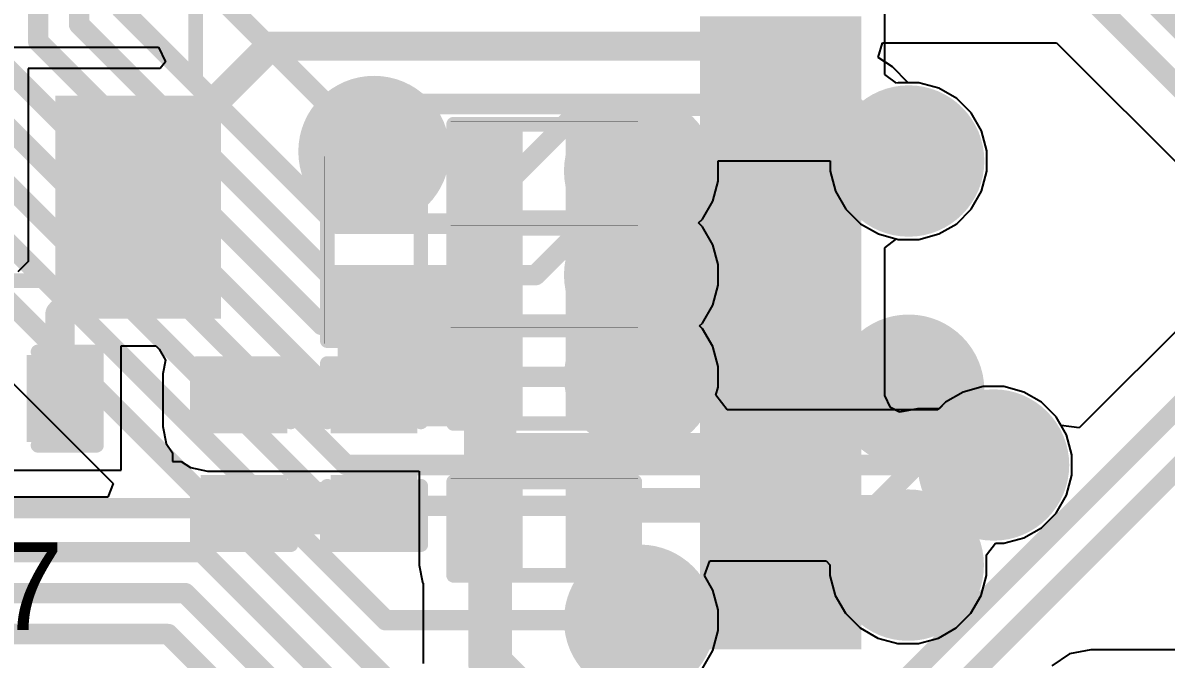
# Model space of a CAD drawing. Header units: inches. Extents: x -0.14 to 3.84, y -0.14 to 3.05.
# Drawn here: x 1.7688 to 2.16, y 1.4635 to 1.6813 of the extents above; entities that cross this region are included whole.
import ezdxf

# ---------------------------------------------------------------- set-up
doc = ezdxf.new("R2010")
doc.units = ezdxf.units.IN
doc.header["$MEASUREMENT"] = 0
for name, color, linetype in [('Bottom Layer', 5, 'Continuous'), ('Bottom Solder', 6, 'Continuous'), ('Ground Layer', 76, 'Continuous'), ('Power Layer', 16, 'Continuous'), ('Top Layer', 1, 'Continuous'), ('Top Overlay', 2, 'Continuous'), ('Top Paste', 8, 'Continuous'), ('Top Solder', 216, 'Continuous'), ('Via Holes', 16, 'Continuous')]:
    doc.layers.add(name, color=color, linetype=linetype)
doc.styles.add('Arial', font='', dxfattribs={"height": 0.2})
doc.styles.get('Arial').set_extended_font_data('Arial')

# ---------------------------------------------------------------- blocks, each defined once
blk = doc.blocks.new('64_LQFP__10_10__5')
at = {"layer": 'Top Layer'}
for points in [[(-0.25, 0.05512), (-0.20276, 0.05512), (-0.20276, 0.04331), (-0.25, 0.04331)], [(-0.25, 0.03543), (-0.20276, 0.03543), (-0.20276, 0.02362), (-0.25, 0.02362)], [(-0.25, 0.01575), (-0.20276, 0.01575), (-0.20276, 0.00394), (-0.25, 0.00394)], [(-0.25, -0.00394), (-0.20276, -0.00394), (-0.20276, -0.01575), (-0.25, -0.01575)], [(-0.25, -0.02362), (-0.20276, -0.02362), (-0.20276, -0.03543), (-0.25, -0.03543)], [(-0.25, -0.04331), (-0.20276, -0.04331), (-0.20276, -0.05512), (-0.25, -0.05512)], [(-0.25, -0.06299), (-0.20276, -0.06299), (-0.20276, -0.0748), (-0.25, -0.0748)], [(-0.25, -0.08268), (-0.20276, -0.08268), (-0.20276, -0.09449), (-0.25, -0.09449)], [(-0.25, -0.10236), (-0.20276, -0.10236), (-0.20276, -0.11417), (-0.25, -0.11417)], [(-0.25, -0.12205), (-0.20276, -0.12205), (-0.20276, -0.13386), (-0.25, -0.13386)], [(-0.25, -0.14173), (-0.20276, -0.14173), (-0.20276, -0.15354), (-0.25, -0.15354)]]:
    blk.add_hatch(color=1, dxfattribs=at).paths.add_polyline_path(points)
at = {"layer": 'Top Paste'}
for points in [[(-0.25, 0.05512), (-0.20276, 0.05512), (-0.20276, 0.04331), (-0.25, 0.04331)], [(-0.25, 0.03543), (-0.20276, 0.03543), (-0.20276, 0.02362), (-0.25, 0.02362)], [(-0.25, 0.01575), (-0.20276, 0.01575), (-0.20276, 0.00394), (-0.25, 0.00394)], [(-0.25, -0.00394), (-0.20276, -0.00394), (-0.20276, -0.01575), (-0.25, -0.01575)], [(-0.25, -0.02362), (-0.20276, -0.02362), (-0.20276, -0.03543), (-0.25, -0.03543)], [(-0.25, -0.04331), (-0.20276, -0.04331), (-0.20276, -0.05512), (-0.25, -0.05512)], [(-0.25, -0.06299), (-0.20276, -0.06299), (-0.20276, -0.0748), (-0.25, -0.0748)], [(-0.25, -0.08268), (-0.20276, -0.08268), (-0.20276, -0.09449), (-0.25, -0.09449)], [(-0.25, -0.10236), (-0.20276, -0.10236), (-0.20276, -0.11417), (-0.25, -0.11417)], [(-0.25, -0.12205), (-0.20276, -0.12205), (-0.20276, -0.13386), (-0.25, -0.13386)], [(-0.25, -0.14173), (-0.20276, -0.14173), (-0.20276, -0.15354), (-0.25, -0.15354)]]:
    blk.add_hatch(color=8, dxfattribs=at).paths.add_polyline_path(points)
at = {"layer": 'Top Solder'}
for points in [[(-0.254, 0.05912), (-0.19876, 0.05912), (-0.19876, 0.03931), (-0.254, 0.03931)], [(-0.254, 0.03943), (-0.19876, 0.03943), (-0.19876, 0.01962), (-0.254, 0.01962)], [(-0.254, 0.01975), (-0.19876, 0.01975), (-0.19876, -0.00006), (-0.254, -0.00006)], [(-0.254, 0.00006), (-0.19876, 0.00006), (-0.19876, -0.01975), (-0.254, -0.01975)], [(-0.254, -0.01962), (-0.19876, -0.01962), (-0.19876, -0.03943), (-0.254, -0.03943)], [(-0.254, -0.03931), (-0.19876, -0.03931), (-0.19876, -0.05912), (-0.254, -0.05912)], [(-0.254, -0.05899), (-0.19876, -0.05899), (-0.19876, -0.0788), (-0.254, -0.0788)], [(-0.254, -0.07868), (-0.19876, -0.07868), (-0.19876, -0.09849), (-0.254, -0.09849)], [(-0.254, -0.09836), (-0.19876, -0.09836), (-0.19876, -0.11817), (-0.254, -0.11817)], [(-0.254, -0.11805), (-0.19876, -0.11805), (-0.19876, -0.13786), (-0.254, -0.13786)], [(-0.254, -0.13773), (-0.19876, -0.13773), (-0.19876, -0.15754), (-0.254, -0.15754)]]:
    blk.add_hatch(color=216, dxfattribs=at).paths.add_polyline_path(points)
blk = doc.blocks.new('5TJ480000XYLBC__21')
at = {"layer": 'Top Layer'}
blk.add_hatch(color=1, dxfattribs=at).paths.add_polyline_path([(0.03937, 0.07087), (0.11024, 0.07087), (0.11024, 0.01968), (0.03937, 0.01968)])
at = {"layer": 'Top Paste'}
blk.add_hatch(color=8, dxfattribs=at).paths.add_polyline_path([(0.03937, 0.07087), (0.11024, 0.07087), (0.11024, 0.01968), (0.03937, 0.01968)])
at = {"layer": 'Top Solder'}
blk.add_hatch(color=216, dxfattribs=at).paths.add_polyline_path([(0.03661, 0.07362), (0.11299, 0.07362), (0.11299, 0.01693), (0.03661, 0.01693)])
at = {"layer": 'Top Overlay', "const_width": 0.005}
for points in [[(0.03, 0.065), (-0.029, 0.065)], [(0.1, -0.011), (0.1, 0.011)]]:
    blk.add_lwpolyline(points, dxfattribs=at)
at = {"layer": 'Top Overlay', "const_width": 0.0025}
for points in [[(0.02875, 0.065, 1), (0.03125, 0.065, 1)], [(0.09875, 0.011, 1), (0.10125, 0.011, 1)]]:
    blk.add_lwpolyline(points, format="xyb", close=True, dxfattribs=at)
blk = doc.blocks.new('R___0402_49')
at = {"layer": 'Top Layer'}
for points in [[(-0.0275, -0.0125), (-0.0275, 0.0125), (-0.0095, 0.0125), (-0.0095, -0.0125)], [(0.0095, -0.0125), (0.0095, 0.0125), (0.0275, 0.0125), (0.0275, -0.0125)]]:
    blk.add_hatch(color=1, dxfattribs=at).paths.add_polyline_path(points)
at = {"layer": 'Top Paste'}
for points in [[(-0.0275, -0.0125), (-0.0275, 0.0125), (-0.0095, 0.0125), (-0.0095, -0.0125)], [(0.0095, -0.0125), (0.0095, 0.0125), (0.0275, 0.0125), (0.0275, -0.0125)]]:
    blk.add_hatch(color=8, dxfattribs=at).paths.add_polyline_path(points)
at = {"layer": 'Top Solder'}
for points in [[(-0.02967, -0.01466), (-0.02967, 0.01467), (-0.00734, 0.01467), (-0.00734, -0.01466)], [(0.00733, -0.01466), (0.00733, 0.01467), (0.02967, 0.01467), (0.02967, -0.01466)]]:
    blk.add_hatch(color=216, dxfattribs=at).paths.add_polyline_path(points)
at = {"layer": 'Top Overlay'}
for points, const_width in [([(-0.031, 0.016), (-0.031, -0.016)], 0.005), ([(0.031, 0.016), (-0.031, 0.016)], 0.005), ([(0.031, 0.016), (0.031, -0.016)], 0.005), ([(0.031, -0.016), (-0.031, -0.016)], 0.005), ([(0.032, -0.017), (-0.032, -0.017)], 0.000127)]:
    blk.add_lwpolyline(points, dxfattribs=dict(at, const_width=const_width))
for points, const_width in [([(-0.03225, 0.016, 1), (-0.02975, 0.016, 1)], 0.0025), ([(-0.03225, 0.016, 1), (-0.02975, 0.016, 1)], 0.0025), ([(0.02975, 0.016, 1), (0.03225, 0.016, 1)], 0.0025), ([(0.02975, 0.016, 1), (0.03225, 0.016, 1)], 0.0025), ([(-0.03225, -0.016, 1), (-0.02975, -0.016, 1)], 0.0025), ([(-0.03225, -0.016, 1), (-0.02975, -0.016, 1)], 0.0025), ([(0.02975, -0.016, 1), (0.03225, -0.016, 1)], 0.0025), ([(0.02975, -0.016, 1), (0.03225, -0.016, 1)], 0.0025), ([(-0.03203, -0.017, 1), (-0.03197, -0.017, 1)], 0.0000635), ([(0.03197, -0.017, 1), (0.03203, -0.017, 1)], 0.0000635)]:
    blk.add_lwpolyline(points, format="xyb", close=True, dxfattribs=dict(at, const_width=const_width))
blk = doc.blocks.new('R___0402_50')
at = {"layer": 'Top Layer'}
for points in [[(-0.0275, -0.0125), (-0.0275, 0.0125), (-0.0095, 0.0125), (-0.0095, -0.0125)], [(0.0095, -0.0125), (0.0095, 0.0125), (0.0275, 0.0125), (0.0275, -0.0125)]]:
    blk.add_hatch(color=1, dxfattribs=at).paths.add_polyline_path(points)
at = {"layer": 'Top Paste'}
for points in [[(-0.0275, -0.0125), (-0.0275, 0.0125), (-0.0095, 0.0125), (-0.0095, -0.0125)], [(0.0095, -0.0125), (0.0095, 0.0125), (0.0275, 0.0125), (0.0275, -0.0125)]]:
    blk.add_hatch(color=8, dxfattribs=at).paths.add_polyline_path(points)
at = {"layer": 'Top Solder'}
for points in [[(-0.02966, -0.01467), (-0.02966, 0.01466), (-0.00733, 0.01466), (-0.00733, -0.01467)], [(0.00734, -0.01467), (0.00734, 0.01466), (0.02967, 0.01466), (0.02967, -0.01467)]]:
    blk.add_hatch(color=216, dxfattribs=at).paths.add_polyline_path(points)
at = {"layer": 'Top Overlay'}
for points, const_width in [([(0.031, 0.016), (-0.031, 0.016)], 0.005), ([(-0.031, 0.016), (-0.031, -0.016)], 0.005), ([(0.031, 0.016), (0.031, -0.016)], 0.005), ([(0.031, -0.016), (-0.031, -0.016)], 0.005), ([(0.032, -0.017), (-0.032, -0.017)], 0.000127)]:
    blk.add_lwpolyline(points, dxfattribs=dict(at, const_width=const_width))
for points, const_width in [([(-0.03225, 0.016, 1), (-0.02975, 0.016, 1)], 0.0025), ([(-0.03225, 0.016, 1), (-0.02975, 0.016, 1)], 0.0025), ([(0.02975, 0.016, 1), (0.03225, 0.016, 1)], 0.0025), ([(0.02975, 0.016, 1), (0.03225, 0.016, 1)], 0.0025), ([(-0.03225, -0.016, 1), (-0.02975, -0.016, 1)], 0.0025), ([(-0.03225, -0.016, 1), (-0.02975, -0.016, 1)], 0.0025), ([(0.02975, -0.016, 1), (0.03225, -0.016, 1)], 0.0025), ([(0.02975, -0.016, 1), (0.03225, -0.016, 1)], 0.0025), ([(-0.03203, -0.017, 1), (-0.03197, -0.017, 1)], 0.0000635), ([(0.03197, -0.017, 1), (0.03203, -0.017, 1)], 0.0000635)]:
    blk.add_lwpolyline(points, format="xyb", close=True, dxfattribs=dict(at, const_width=const_width))
blk = doc.blocks.new('R___0402_51')
at = {"layer": 'Top Layer'}
for points in [[(-0.0275, -0.0125), (-0.0275, 0.0125), (-0.0095, 0.0125), (-0.0095, -0.0125)], [(0.0095, -0.0125), (0.0095, 0.0125), (0.0275, 0.0125), (0.0275, -0.0125)]]:
    blk.add_hatch(color=1, dxfattribs=at).paths.add_polyline_path(points)
at = {"layer": 'Top Paste'}
for points in [[(-0.0275, -0.0125), (-0.0275, 0.0125), (-0.0095, 0.0125), (-0.0095, -0.0125)], [(0.0095, -0.0125), (0.0095, 0.0125), (0.0275, 0.0125), (0.0275, -0.0125)]]:
    blk.add_hatch(color=8, dxfattribs=at).paths.add_polyline_path(points)
at = {"layer": 'Top Solder'}
for points in [[(-0.02967, -0.01467), (-0.02967, 0.01467), (-0.00734, 0.01467), (-0.00734, -0.01467)], [(0.00733, -0.01467), (0.00733, 0.01467), (0.02966, 0.01467), (0.02966, -0.01467)]]:
    blk.add_hatch(color=216, dxfattribs=at).paths.add_polyline_path(points)
at = {"layer": 'Top Overlay'}
for points, const_width in [([(0.031, 0.016), (-0.031, 0.016)], 0.005), ([(-0.031, 0.016), (-0.031, -0.016)], 0.005), ([(0.031, 0.016), (0.031, -0.016)], 0.005), ([(0.031, -0.016), (-0.031, -0.016)], 0.005), ([(0.032, -0.017), (-0.032, -0.017)], 0.000127)]:
    blk.add_lwpolyline(points, dxfattribs=dict(at, const_width=const_width))
for points, const_width in [([(-0.03225, 0.016, 1), (-0.02975, 0.016, 1)], 0.0025), ([(-0.03225, 0.016, 1), (-0.02975, 0.016, 1)], 0.0025), ([(0.02975, 0.016, 1), (0.03225, 0.016, 1)], 0.0025), ([(0.02975, 0.016, 1), (0.03225, 0.016, 1)], 0.0025), ([(-0.03225, -0.016, 1), (-0.02975, -0.016, 1)], 0.0025), ([(-0.03225, -0.016, 1), (-0.02975, -0.016, 1)], 0.0025), ([(0.02975, -0.016, 1), (0.03225, -0.016, 1)], 0.0025), ([(0.02975, -0.016, 1), (0.03225, -0.016, 1)], 0.0025), ([(-0.03203, -0.017, 1), (-0.03197, -0.017, 1)], 0.0000635), ([(0.03197, -0.017, 1), (0.03203, -0.017, 1)], 0.0000635)]:
    blk.add_lwpolyline(points, format="xyb", close=True, dxfattribs=dict(at, const_width=const_width))
blk = doc.blocks.new('R___0402_52')
at = {"layer": 'Top Layer'}
for points in [[(-0.0275, -0.0125), (-0.0275, 0.0125), (-0.0095, 0.0125), (-0.0095, -0.0125)], [(0.0095, -0.0125), (0.0095, 0.0125), (0.0275, 0.0125), (0.0275, -0.0125)]]:
    blk.add_hatch(color=1, dxfattribs=at).paths.add_polyline_path(points)
at = {"layer": 'Top Paste'}
for points in [[(-0.0275, -0.0125), (-0.0275, 0.0125), (-0.0095, 0.0125), (-0.0095, -0.0125)], [(0.0095, -0.0125), (0.0095, 0.0125), (0.0275, 0.0125), (0.0275, -0.0125)]]:
    blk.add_hatch(color=8, dxfattribs=at).paths.add_polyline_path(points)
at = {"layer": 'Top Solder'}
for points in [[(-0.02967, -0.01467), (-0.02967, 0.01467), (-0.00734, 0.01467), (-0.00734, -0.01467)], [(0.00733, -0.01467), (0.00733, 0.01467), (0.02966, 0.01467), (0.02966, -0.01467)]]:
    blk.add_hatch(color=216, dxfattribs=at).paths.add_polyline_path(points)
at = {"layer": 'Top Overlay'}
for points, const_width in [([(0.031, 0.016), (-0.031, 0.016)], 0.005), ([(-0.031, 0.016), (-0.031, -0.016)], 0.005), ([(0.031, 0.016), (0.031, -0.016)], 0.005), ([(0.031, -0.016), (-0.031, -0.016)], 0.005), ([(0.032, -0.017), (-0.032, -0.017)], 0.000127)]:
    blk.add_lwpolyline(points, dxfattribs=dict(at, const_width=const_width))
for points, const_width in [([(-0.03225, 0.016, 1), (-0.02975, 0.016, 1)], 0.0025), ([(-0.03225, 0.016, 1), (-0.02975, 0.016, 1)], 0.0025), ([(0.02975, 0.016, 1), (0.03225, 0.016, 1)], 0.0025), ([(0.02975, 0.016, 1), (0.03225, 0.016, 1)], 0.0025), ([(-0.03225, -0.016, 1), (-0.02975, -0.016, 1)], 0.0025), ([(-0.03225, -0.016, 1), (-0.02975, -0.016, 1)], 0.0025), ([(0.02975, -0.016, 1), (0.03225, -0.016, 1)], 0.0025), ([(0.02975, -0.016, 1), (0.03225, -0.016, 1)], 0.0025), ([(-0.03203, -0.017, 1), (-0.03197, -0.017, 1)], 0.0000635), ([(0.03197, -0.017, 1), (0.03203, -0.017, 1)], 0.0000635)]:
    blk.add_lwpolyline(points, format="xyb", close=True, dxfattribs=dict(at, const_width=const_width))
blk = doc.blocks.new('R___0402_68')
at = {"layer": 'Top Layer'}
for points in [[(-0.0275, -0.0125), (-0.0275, 0.0125), (-0.0095, 0.0125), (-0.0095, -0.0125)], [(0.0095, -0.0125), (0.0095, 0.0125), (0.0275, 0.0125), (0.0275, -0.0125)]]:
    blk.add_hatch(color=1, dxfattribs=at).paths.add_polyline_path(points)
at = {"layer": 'Top Paste'}
for points in [[(-0.0275, -0.0125), (-0.0275, 0.0125), (-0.0095, 0.0125), (-0.0095, -0.0125)], [(0.0095, -0.0125), (0.0095, 0.0125), (0.0275, 0.0125), (0.0275, -0.0125)]]:
    blk.add_hatch(color=8, dxfattribs=at).paths.add_polyline_path(points)
at = {"layer": 'Top Solder'}
for points in [[(-0.02967, -0.01467), (-0.02967, 0.01467), (-0.00733, 0.01467), (-0.00733, -0.01467)], [(0.00733, -0.01467), (0.00733, 0.01467), (0.02967, 0.01467), (0.02967, -0.01467)]]:
    blk.add_hatch(color=216, dxfattribs=at).paths.add_polyline_path(points)
at = {"layer": 'Top Overlay'}
for points, const_width in [([(-0.031, -0.016), (-0.031, 0.016)], 0.005), ([(0.031, 0.016), (-0.031, 0.016)], 0.005), ([(0.031, -0.016), (0.031, 0.016)], 0.005), ([(0.031, -0.016), (-0.031, -0.016)], 0.005), ([(0.032, -0.017), (-0.032, -0.017)], 0.000127)]:
    blk.add_lwpolyline(points, dxfattribs=dict(at, const_width=const_width))
for points, const_width in [([(-0.03225, 0.016, 1), (-0.02975, 0.016, 1)], 0.0025), ([(-0.03225, 0.016, 1), (-0.02975, 0.016, 1)], 0.0025), ([(0.02975, 0.016, 1), (0.03225, 0.016, 1)], 0.0025), ([(0.02975, 0.016, 1), (0.03225, 0.016, 1)], 0.0025), ([(-0.03225, -0.016, 1), (-0.02975, -0.016, 1)], 0.0025), ([(-0.03225, -0.016, 1), (-0.02975, -0.016, 1)], 0.0025), ([(0.02975, -0.016, 1), (0.03225, -0.016, 1)], 0.0025), ([(0.02975, -0.016, 1), (0.03225, -0.016, 1)], 0.0025), ([(-0.03203, -0.017, 1), (-0.03197, -0.017, 1)], 0.0000635), ([(0.03197, -0.017, 1), (0.03203, -0.017, 1)], 0.0000635)]:
    blk.add_lwpolyline(points, format="xyb", close=True, dxfattribs=dict(at, const_width=const_width))
blk = doc.blocks.new('C___0402_123')
at = {"layer": 'Top Layer'}
for points in [[(-0.0275, -0.0125), (-0.0275, 0.0125), (-0.0095, 0.0125), (-0.0095, -0.0125)], [(0.0095, -0.0125), (0.0095, 0.0125), (0.0275, 0.0125), (0.0275, -0.0125)]]:
    blk.add_hatch(color=1, dxfattribs=at).paths.add_polyline_path(points)
at = {"layer": 'Top Paste'}
for points in [[(-0.0275, -0.0125), (-0.0275, 0.0125), (-0.0095, 0.0125), (-0.0095, -0.0125)], [(0.0095, -0.0125), (0.0095, 0.0125), (0.0275, 0.0125), (0.0275, -0.0125)]]:
    blk.add_hatch(color=8, dxfattribs=at).paths.add_polyline_path(points)
at = {"layer": 'Top Solder'}
for points in [[(-0.02986, -0.01486), (-0.02986, 0.01486), (-0.00714, 0.01486), (-0.00714, -0.01486)], [(0.00714, -0.01486), (0.00714, 0.01486), (0.02986, 0.01486), (0.02986, -0.01486)]]:
    blk.add_hatch(color=216, dxfattribs=at).paths.add_polyline_path(points)
at = {"layer": 'Top Overlay', "const_width": 0.005}
for points in [[(-0.031, -0.016), (-0.031, 0.016)], [(-0.031, 0.016), (-0.011, 0.016)], [(0.011, 0.016), (0.031, 0.016)], [(0.031, -0.016), (0.031, 0.016)], [(-0.031, -0.016), (-0.011, -0.016)], [(0.011, -0.016), (0.031, -0.016)]]:
    blk.add_lwpolyline(points, dxfattribs=at)
at = {"layer": 'Top Overlay', "const_width": 0.0025}
for points in [[(-0.03225, 0.016, 1), (-0.02975, 0.016, 1)], [(-0.03225, 0.016, 1), (-0.02975, 0.016, 1)], [(-0.01225, 0.016, 1), (-0.00975, 0.016, 1)], [(0.00975, 0.016, 1), (0.01225, 0.016, 1)], [(0.02975, 0.016, 1), (0.03225, 0.016, 1)], [(0.02975, 0.016, 1), (0.03225, 0.016, 1)], [(-0.03225, -0.016, 1), (-0.02975, -0.016, 1)], [(-0.03225, -0.016, 1), (-0.02975, -0.016, 1)], [(-0.01225, -0.016, 1), (-0.00975, -0.016, 1)], [(0.00975, -0.016, 1), (0.01225, -0.016, 1)], [(0.02975, -0.016, 1), (0.03225, -0.016, 1)], [(0.02975, -0.016, 1), (0.03225, -0.016, 1)]]:
    blk.add_lwpolyline(points, format="xyb", close=True, dxfattribs=at)
blk = doc.blocks.new('C___0402_126')
at = {"layer": 'Top Layer'}
for points in [[(-0.0275, -0.0125), (-0.0275, 0.0125), (-0.0095, 0.0125), (-0.0095, -0.0125)], [(0.0095, -0.0125), (0.0095, 0.0125), (0.0275, 0.0125), (0.0275, -0.0125)]]:
    blk.add_hatch(color=1, dxfattribs=at).paths.add_polyline_path(points)
at = {"layer": 'Top Paste'}
for points in [[(-0.0275, -0.0125), (-0.0275, 0.0125), (-0.0095, 0.0125), (-0.0095, -0.0125)], [(0.0095, -0.0125), (0.0095, 0.0125), (0.0275, 0.0125), (0.0275, -0.0125)]]:
    blk.add_hatch(color=8, dxfattribs=at).paths.add_polyline_path(points)
at = {"layer": 'Top Solder'}
for points in [[(-0.02986, -0.01486), (-0.02986, 0.01486), (-0.00714, 0.01486), (-0.00714, -0.01486)], [(0.00714, -0.01486), (0.00714, 0.01486), (0.02986, 0.01486), (0.02986, -0.01486)]]:
    blk.add_hatch(color=216, dxfattribs=at).paths.add_polyline_path(points)
at = {"layer": 'Top Overlay', "const_width": 0.005}
for points in [[(-0.031, 0.016), (-0.011, 0.016)], [(-0.031, 0.016), (-0.031, -0.016)], [(0.011, 0.016), (0.031, 0.016)], [(0.031, 0.016), (0.031, -0.016)], [(-0.031, -0.016), (-0.011, -0.016)], [(0.011, -0.016), (0.031, -0.016)]]:
    blk.add_lwpolyline(points, dxfattribs=at)
at = {"layer": 'Top Overlay', "const_width": 0.0025}
for points in [[(-0.03225, 0.016, 1), (-0.02975, 0.016, 1)], [(-0.03225, 0.016, 1), (-0.02975, 0.016, 1)], [(-0.01225, 0.016, 1), (-0.00975, 0.016, 1)], [(0.00975, 0.016, 1), (0.01225, 0.016, 1)], [(0.02975, 0.016, 1), (0.03225, 0.016, 1)], [(0.02975, 0.016, 1), (0.03225, 0.016, 1)], [(-0.03225, -0.016, 1), (-0.02975, -0.016, 1)], [(-0.03225, -0.016, 1), (-0.02975, -0.016, 1)], [(-0.01225, -0.016, 1), (-0.00975, -0.016, 1)], [(0.00975, -0.016, 1), (0.01225, -0.016, 1)], [(0.02975, -0.016, 1), (0.03225, -0.016, 1)], [(0.02975, -0.016, 1), (0.03225, -0.016, 1)]]:
    blk.add_lwpolyline(points, format="xyb", close=True, dxfattribs=at)
blk = doc.blocks.new('C___0402_127')
at = {"layer": 'Top Layer'}
for points in [[(-0.0275, -0.0125), (-0.0275, 0.0125), (-0.0095, 0.0125), (-0.0095, -0.0125)], [(0.0095, -0.0125), (0.0095, 0.0125), (0.0275, 0.0125), (0.0275, -0.0125)]]:
    blk.add_hatch(color=1, dxfattribs=at).paths.add_polyline_path(points)
at = {"layer": 'Top Paste'}
for points in [[(-0.0275, -0.0125), (-0.0275, 0.0125), (-0.0095, 0.0125), (-0.0095, -0.0125)], [(0.0095, -0.0125), (0.0095, 0.0125), (0.0275, 0.0125), (0.0275, -0.0125)]]:
    blk.add_hatch(color=8, dxfattribs=at).paths.add_polyline_path(points)
at = {"layer": 'Top Solder'}
for points in [[(-0.02986, -0.01486), (-0.02986, 0.01486), (-0.00714, 0.01486), (-0.00714, -0.01486)], [(0.00714, -0.01486), (0.00714, 0.01486), (0.02986, 0.01486), (0.02986, -0.01486)]]:
    blk.add_hatch(color=216, dxfattribs=at).paths.add_polyline_path(points)
at = {"layer": 'Top Overlay', "const_width": 0.005}
for points in [[(-0.031, 0.016), (-0.011, 0.016)], [(-0.031, 0.016), (-0.031, -0.016)], [(0.011, 0.016), (0.031, 0.016)], [(0.031, 0.016), (0.031, -0.016)], [(-0.031, -0.016), (-0.011, -0.016)], [(0.011, -0.016), (0.031, -0.016)]]:
    blk.add_lwpolyline(points, dxfattribs=at)
at = {"layer": 'Top Overlay', "const_width": 0.0025}
for points in [[(-0.03225, 0.016, 1), (-0.02975, 0.016, 1)], [(-0.03225, 0.016, 1), (-0.02975, 0.016, 1)], [(-0.01225, 0.016, 1), (-0.00975, 0.016, 1)], [(0.00975, 0.016, 1), (0.01225, 0.016, 1)], [(0.02975, 0.016, 1), (0.03225, 0.016, 1)], [(0.02975, 0.016, 1), (0.03225, 0.016, 1)], [(-0.03225, -0.016, 1), (-0.02975, -0.016, 1)], [(-0.03225, -0.016, 1), (-0.02975, -0.016, 1)], [(-0.01225, -0.016, 1), (-0.00975, -0.016, 1)], [(0.00975, -0.016, 1), (0.01225, -0.016, 1)], [(0.02975, -0.016, 1), (0.03225, -0.016, 1)], [(0.02975, -0.016, 1), (0.03225, -0.016, 1)]]:
    blk.add_lwpolyline(points, format="xyb", close=True, dxfattribs=at)

msp = doc.modelspace()

# ---------------------------------------------------------------- hatches: boundary and pattern name
at = {"layer": 'Bottom Layer'}
h = msp.add_hatch(color=5, dxfattribs=at)
edge = h.paths.add_edge_path()
edge.add_arc((1.88898, 1.63726), 0.01181, 0, 360)
h = msp.add_hatch(color=5, dxfattribs=at)
edge = h.paths.add_edge_path()
edge.add_arc((2.07191, 1.63401), 0.01181, 0, 360)
h = msp.add_hatch(color=5, dxfattribs=at)
edge = h.paths.add_edge_path()
edge.add_arc((1.97988, 1.6306), 0.01181, 0, 360)
h = msp.add_hatch(color=5, dxfattribs=at)
edge = h.paths.add_edge_path()
edge.add_arc((1.97988, 1.59501), 0.01181, 0, 360)
h = msp.add_hatch(color=5, dxfattribs=at)
edge = h.paths.add_edge_path()
edge.add_arc((1.97988, 1.56016), 0.01181, 0, 360)
h = msp.add_hatch(color=5, dxfattribs=at)
edge = h.paths.add_edge_path()
edge.add_arc((2.07191, 1.55555), 0.01181, 0, 360)
h = msp.add_hatch(color=5, dxfattribs=at)
edge = h.paths.add_edge_path()
edge.add_arc((2.10095, 1.52996), 0.01181, 0, 360)
h = msp.add_hatch(color=5, dxfattribs=at)
edge = h.paths.add_edge_path()
edge.add_arc((2.07177, 1.49568), 0.01181, 0, 360)
h = msp.add_hatch(color=5, dxfattribs=at)
edge = h.paths.add_edge_path()
edge.add_arc((1.97988, 1.47681), 0.01181, 0, 360)
at = {"layer": 'Bottom Solder'}
h = msp.add_hatch(color=6, dxfattribs=at)
edge = h.paths.add_edge_path()
edge.add_arc((1.88898, 1.63726), 0.01581, 0, 360)
h = msp.add_hatch(color=6, dxfattribs=at)
edge = h.paths.add_edge_path()
edge.add_arc((2.07191, 1.63401), 0.01581, 0, 360)
h = msp.add_hatch(color=6, dxfattribs=at)
edge = h.paths.add_edge_path()
edge.add_arc((1.97988, 1.6306), 0.01581, 0, 360)
h = msp.add_hatch(color=6, dxfattribs=at)
edge = h.paths.add_edge_path()
edge.add_arc((1.97988, 1.59501), 0.01581, 0, 360)
h = msp.add_hatch(color=6, dxfattribs=at)
edge = h.paths.add_edge_path()
edge.add_arc((1.97988, 1.56016), 0.01581, 0, 360)
h = msp.add_hatch(color=6, dxfattribs=at)
edge = h.paths.add_edge_path()
edge.add_arc((2.07191, 1.55555), 0.01581, 0, 360)
h = msp.add_hatch(color=6, dxfattribs=at)
edge = h.paths.add_edge_path()
edge.add_arc((2.10095, 1.52996), 0.01581, 0, 360)
h = msp.add_hatch(color=6, dxfattribs=at)
edge = h.paths.add_edge_path()
edge.add_arc((2.07177, 1.49568), 0.01581, 0, 360)
h = msp.add_hatch(color=6, dxfattribs=at)
edge = h.paths.add_edge_path()
edge.add_arc((1.97988, 1.47681), 0.01581, 0, 360)
at = {"layer": 'Ground Layer'}
h = msp.add_hatch(color=76, dxfattribs=at)
edge = h.paths.add_edge_path()
edge.add_arc((1.88898, 1.63726), 0.02591, 0, 360)
h = msp.add_hatch(color=76, dxfattribs=at)
edge = h.paths.add_edge_path()
edge.add_arc((2.07191, 1.63401), 0.02591, 0, 360)
h = msp.add_hatch(color=76, dxfattribs=at)
edge = h.paths.add_edge_path()
edge.add_arc((1.97988, 1.6306), 0.02591, 0, 360)
h = msp.add_hatch(color=76, dxfattribs=at)
edge = h.paths.add_edge_path()
edge.add_arc((1.97988, 1.59501), 0.02591, 0, 360)
h = msp.add_hatch(color=76, dxfattribs=at)
edge = h.paths.add_edge_path()
edge.add_arc((1.97988, 1.56016), 0.02591, 0, 360)
h = msp.add_hatch(color=76, dxfattribs=at)
edge = h.paths.add_edge_path()
edge.add_arc((2.10095, 1.52996), 0.02591, 0, 360)
h = msp.add_hatch(color=76, dxfattribs=at)
edge = h.paths.add_edge_path()
edge.add_arc((2.07177, 1.49568), 0.02591, 0, 360)
h = msp.add_hatch(color=76, dxfattribs=at)
edge = h.paths.add_edge_path()
edge.add_arc((1.97988, 1.47681), 0.02591, 0, 360)
at = {"layer": 'Power Layer'}
h = msp.add_hatch(color=16, dxfattribs=at)
edge = h.paths.add_edge_path()
edge.add_arc((1.88898, 1.63726), 0.02591, 0, 360)
h = msp.add_hatch(color=16, dxfattribs=at)
edge = h.paths.add_edge_path()
edge.add_arc((2.07191, 1.63401), 0.02591, 0, 360)
h = msp.add_hatch(color=16, dxfattribs=at)
edge = h.paths.add_edge_path()
edge.add_arc((1.97988, 1.6306), 0.02591, 0, 360)
h = msp.add_hatch(color=16, dxfattribs=at)
edge = h.paths.add_edge_path()
edge.add_arc((1.97988, 1.59501), 0.02591, 0, 360)
h = msp.add_hatch(color=16, dxfattribs=at)
edge = h.paths.add_edge_path()
edge.add_arc((1.97988, 1.56016), 0.02591, 0, 360)
h = msp.add_hatch(color=16, dxfattribs=at)
edge = h.paths.add_edge_path()
edge.add_arc((2.07191, 1.55555), 0.02591, 0, 360)
h = msp.add_hatch(color=16, dxfattribs=at)
edge = h.paths.add_edge_path()
edge.add_arc((2.10095, 1.52996), 0.02591, 0, 360)
h = msp.add_hatch(color=16, dxfattribs=at)
edge = h.paths.add_edge_path()
edge.add_arc((2.07177, 1.49568), 0.02591, 0, 360)
h = msp.add_hatch(color=16, dxfattribs=at)
edge = h.paths.add_edge_path()
edge.add_arc((1.97988, 1.47681), 0.02591, 0, 360)
at = {"layer": 'Top Layer'}
h = msp.add_hatch(color=1, dxfattribs=at)
edge = h.paths.add_edge_path()
edge.add_arc((1.88898, 1.63726), 0.01181, 0, 360)
for points in [[(1.91972, 1.54766), (1.93772, 1.54766), (1.93772, 1.6431), (1.91972, 1.6431)], [(1.95672, 1.61878), (1.97988, 1.61878), (1.97988, 1.64241), (1.95672, 1.64241)], [(1.9008, 1.61302), (1.9008, 1.63618), (1.87717, 1.63618), (1.87717, 1.61302)], [(1.87649, 1.61301), (1.90149, 1.61301), (1.90149, 1.63101), (1.87649, 1.63101)], [(1.95672, 1.58319), (1.97988, 1.58319), (1.97988, 1.60682), (1.95672, 1.60682)], [(2.02811, 1.60083), (1.96799, 1.60083), (1.96799, 1.58901), (2.02811, 1.58901)], [(1.87649, 1.54318), (1.93772, 1.54318), (1.93772, 1.59501), (1.87649, 1.59501)], [(1.95672, 1.54834), (1.97988, 1.54834), (1.97988, 1.57197), (1.95672, 1.57197)], [(1.83199, 1.54318), (1.90149, 1.54318), (1.90149, 1.56118), (1.83199, 1.56118)], [(1.91972, 1.49568), (1.93772, 1.49568), (1.93772, 1.54766), (1.91972, 1.54766)], [(1.83199, 1.50618), (1.90149, 1.50618), (1.90149, 1.52418), (1.83199, 1.52418)], [(1.95672, 1.51027), (2.05173, 1.51027), (2.05173, 1.52208), (1.95672, 1.52208)]]:
    msp.add_hatch(color=1, dxfattribs=at).paths.add_polyline_path(points)
h = msp.add_hatch(color=1, dxfattribs=at)
edge = h.paths.add_edge_path()
edge.add_arc((2.07191, 1.63401), 0.01181, 0, 360)
h = msp.add_hatch(color=1, dxfattribs=at)
edge = h.paths.add_edge_path()
edge.add_arc((1.97988, 1.6306), 0.01181, 0, 360)
h = msp.add_hatch(color=1, dxfattribs=at)
edge = h.paths.add_edge_path()
edge.add_arc((1.97988, 1.59501), 0.01181, 0, 360)
h = msp.add_hatch(color=1, dxfattribs=at)
edge = h.paths.add_edge_path()
edge.add_arc((1.97988, 1.56016), 0.01181, 0, 360)
h = msp.add_hatch(color=1, dxfattribs=at)
edge = h.paths.add_edge_path()
edge.add_arc((2.07191, 1.55555), 0.01181, 0, 360)
h = msp.add_hatch(color=1, dxfattribs=at)
edge = h.paths.add_edge_path()
edge.add_arc((2.10095, 1.52996), 0.01181, 0, 360)
h = msp.add_hatch(color=1, dxfattribs=at)
edge = h.paths.add_edge_path()
edge.add_arc((2.07177, 1.49568), 0.01181, 0, 360)
h = msp.add_hatch(color=1, dxfattribs=at)
edge = h.paths.add_edge_path()
edge.add_arc((1.97988, 1.47681), 0.01181, 0, 360)
at = {"layer": 'Top Solder'}
h = msp.add_hatch(color=216, dxfattribs=at)
edge = h.paths.add_edge_path()
edge.add_arc((1.88898, 1.63726), 0.01581, 0, 360)
h = msp.add_hatch(color=216, dxfattribs=at)
edge = h.paths.add_edge_path()
edge.add_arc((2.07191, 1.63401), 0.01581, 0, 360)
h = msp.add_hatch(color=216, dxfattribs=at)
edge = h.paths.add_edge_path()
edge.add_arc((1.97988, 1.6306), 0.01581, 0, 360)
h = msp.add_hatch(color=216, dxfattribs=at)
edge = h.paths.add_edge_path()
edge.add_arc((1.97988, 1.59501), 0.01581, 0, 360)
h = msp.add_hatch(color=216, dxfattribs=at)
edge = h.paths.add_edge_path()
edge.add_arc((1.97988, 1.56016), 0.01581, 0, 360)
h = msp.add_hatch(color=216, dxfattribs=at)
edge = h.paths.add_edge_path()
edge.add_arc((2.07191, 1.55555), 0.01581, 0, 360)
h = msp.add_hatch(color=216, dxfattribs=at)
edge = h.paths.add_edge_path()
edge.add_arc((2.10095, 1.52996), 0.01581, 0, 360)
h = msp.add_hatch(color=216, dxfattribs=at)
edge = h.paths.add_edge_path()
edge.add_arc((2.07177, 1.49568), 0.01581, 0, 360)
h = msp.add_hatch(color=216, dxfattribs=at)
edge = h.paths.add_edge_path()
edge.add_arc((1.97988, 1.47681), 0.01581, 0, 360)
at = {"layer": 'Via Holes'}
h = msp.add_hatch(color=7, dxfattribs=at)
edge = h.paths.add_edge_path()
edge.add_arc((1.88898, 1.63726), 0.00591, 0, 360)
h = msp.add_hatch(color=7, dxfattribs=at)
edge = h.paths.add_edge_path()
edge.add_arc((2.07191, 1.63401), 0.00591, 0, 360)
h = msp.add_hatch(color=7, dxfattribs=at)
edge = h.paths.add_edge_path()
edge.add_arc((1.97988, 1.6306), 0.00591, 0, 360)
h = msp.add_hatch(color=7, dxfattribs=at)
edge = h.paths.add_edge_path()
edge.add_arc((1.97988, 1.59501), 0.00591, 0, 360)
h = msp.add_hatch(color=7, dxfattribs=at)
edge = h.paths.add_edge_path()
edge.add_arc((1.97988, 1.56016), 0.00591, 0, 360)
h = msp.add_hatch(color=7, dxfattribs=at)
edge = h.paths.add_edge_path()
edge.add_arc((2.07191, 1.55555), 0.00591, 0, 360)
h = msp.add_hatch(color=7, dxfattribs=at)
edge = h.paths.add_edge_path()
edge.add_arc((2.10095, 1.52996), 0.00591, 0, 360)
h = msp.add_hatch(color=7, dxfattribs=at)
edge = h.paths.add_edge_path()
edge.add_arc((2.07177, 1.49568), 0.00591, 0, 360)
h = msp.add_hatch(color=7, dxfattribs=at)
edge = h.paths.add_edge_path()
edge.add_arc((1.97988, 1.47681), 0.00591, 0, 360)

# ---------------------------------------------------------------- linework, layer by layer
at = {"layer": 'Bottom Layer'}
for p, q in [((2.06151, 1.66948), (2.06302, 1.67448)), ((2.06302, 1.67448), (2.12255, 1.67448)), ((2.12255, 1.67448), (2.18051, 1.61653)), ((2.06634, 1.66625), (2.06151, 1.66948)), ((2.07177, 1.66082), (2.06634, 1.66625)), ((2.07544, 1.66082), (2.07177, 1.66082)), ((2.08226, 1.65899), (2.07544, 1.66082)), ((2.08837, 1.65546), (2.08226, 1.65899)), ((2.09336, 1.65047), (2.08837, 1.65546)), ((2.09689, 1.64436), (2.09336, 1.65047)), ((2.09872, 1.63754), (2.09689, 1.64436)), ((2.09872, 1.63048), (2.09872, 1.63754)), ((1.69072, 1.63261), (1.79976, 1.52357)), ((2.00669, 1.62707), (2.00669, 1.63405)), ((2.00669, 1.63405), (2.0451, 1.63405)), ((2.0451, 1.63405), (2.0451, 1.63048)), ((2.0451, 1.63048), (2.04692, 1.62366)), ((2.09689, 1.62366), (2.09872, 1.63048)), ((2.00486, 1.62025), (2.00669, 1.62707)), ((2.04692, 1.62366), (2.05045, 1.61755)), ((2.09336, 1.61755), (2.09689, 1.62366)), ((2.00133, 1.61414), (2.00486, 1.62025)), ((2.05045, 1.61755), (2.05545, 1.61256)), ((2.08837, 1.61256), (2.09336, 1.61755)), ((2, 1.61281), (2.00133, 1.61414)), ((2.00133, 1.61147), (2, 1.61281)), ((2.05545, 1.61256), (2.06156, 1.60903)), ((2.08226, 1.60903), (2.08837, 1.61256)), ((2.00486, 1.60536), (2.00133, 1.61147)), ((2.06156, 1.60903), (2.06838, 1.6072)), ((2.07544, 1.6072), (2.08226, 1.60903)), ((2.00669, 1.59854), (2.00486, 1.60536)), ((2.06838, 1.6072), (2.07544, 1.6072)), ((2.00669, 1.59148), (2.00669, 1.59854)), ((2.00486, 1.58466), (2.00669, 1.59148)), ((2.00133, 1.57855), (2.00486, 1.58466)), ((2.00037, 1.57758), (2.00133, 1.57855)), ((2.00133, 1.57662), (2.00037, 1.57758)), ((2.00486, 1.5705), (2.00133, 1.57662)), ((2.00669, 1.56369), (2.00486, 1.5705)), ((2.00669, 1.55663), (2.00669, 1.56369)), ((2.00594, 1.55382), (2.00669, 1.55663)), ((2.00977, 1.54882), (2.00594, 1.55382)), ((2.0906, 1.55494), (2.08448, 1.55141)), ((2.09742, 1.55677), (2.0906, 1.55494)), ((2.10447, 1.55677), (2.09742, 1.55677)), ((2.11129, 1.55494), (2.10447, 1.55677)), ((2.11741, 1.55141), (2.11129, 1.55494)), ((2.08448, 1.55141), (2.08189, 1.54882)), ((2.1224, 1.54642), (2.11741, 1.55141)), ((2.08189, 1.54882), (2.00977, 1.54882)), ((2.12593, 1.54031), (2.1224, 1.54642)), ((2.12776, 1.53349), (2.12593, 1.54031)), ((2.12776, 1.52643), (2.12776, 1.53349)), ((2.12593, 1.51961), (2.12776, 1.52643)), ((1.79976, 1.52357), (1.79784, 1.51895)), ((1.79784, 1.51895), (1.13343, 1.51895)), ((2.1224, 1.5135), (2.12593, 1.51961)), ((2.11741, 1.5085), (2.1224, 1.5135)), ((2.11129, 1.50497), (2.11741, 1.5085)), ((2.09858, 1.49921), (2.1016, 1.50315)), ((2.1016, 1.50315), (2.10447, 1.50315)), ((2.10447, 1.50315), (2.11129, 1.50497)), ((2.09858, 1.49215), (2.09858, 1.49921)), ((2.00201, 1.4921), (2.00394, 1.4971)), ((2.00394, 1.4971), (2.04368, 1.4971)), ((2.04368, 1.4971), (2.04496, 1.49582)), ((2.04496, 1.49582), (2.04496, 1.49215)), ((2.00486, 1.48716), (2.00201, 1.4921)), ((2.04496, 1.49215), (2.04678, 1.48533)), ((2.09675, 1.48533), (2.09858, 1.49215)), ((2.00669, 1.48034), (2.00486, 1.48716)), ((2.04678, 1.48533), (2.05031, 1.47922)), ((2.09322, 1.47922), (2.09675, 1.48533)), ((2.00669, 1.47328), (2.00669, 1.48034)), ((2.05031, 1.47922), (2.05531, 1.47423)), ((2.08823, 1.47423), (2.09322, 1.47922)), ((2.00486, 1.46646), (2.00669, 1.47328)), ((2.05531, 1.47423), (2.06142, 1.4707)), ((2.08212, 1.4707), (2.08823, 1.47423)), ((2.06142, 1.4707), (2.06824, 1.46887)), ((2.06824, 1.46887), (2.0753, 1.46887)), ((2.0753, 1.46887), (2.08212, 1.4707)), ((2.00133, 1.46035), (2.00486, 1.46646)), ((2.12701, 1.46529), (2.12089, 1.4612)), ((2.13423, 1.46672), (2.12701, 1.46529)), ((2.1798, 1.46672), (2.13423, 1.46672))]:
    msp.add_line(p, q, dxfattribs=at)
at = {"layer": 'Bottom Layer', "const_width": 0.007}
for points in [[(1.78806, 1.68074), (1.78806, 2.72707)], [(1.77406, 1.67494), (1.77406, 2.62751)], [(1.81626, 1.70998), (1.88898, 1.63726)], [(2.14031, 1.70358), (2.26847, 1.57542)], [(2.13037, 1.69334), (2.19937, 1.62434)], [(1.80206, 1.68654), (1.87602, 1.61257)], [(1.78806, 1.68074), (1.87384, 1.59495)], [(1.77406, 1.67494), (1.87108, 1.57791)], [(1.76006, 1.66914), (1.86904, 1.56016)], [(1.74606, 1.66334), (1.87944, 1.52996)], [(1.73206, 1.65754), (1.87364, 1.51596)], [(1.71806, 1.65174), (1.89299, 1.47681)], [(1.92052, 1.61257), (1.96087, 1.65291)], [(1.96087, 1.65291), (2.05301, 1.65291)], [(2.05301, 1.65291), (2.07191, 1.63401)], [(1.70406, 1.64594), (1.99992, 1.35008)], [(1.94423, 1.59495), (1.97988, 1.6306)], [(1.87602, 1.61257), (1.92052, 1.61257)], [(1.87384, 1.59495), (1.94423, 1.59495)], [(1.96081, 1.57791), (1.97791, 1.59501)], [(1.97791, 1.59501), (1.97988, 1.59501)], [(1.87108, 1.57791), (1.96081, 1.57791)], [(1.86904, 1.56016), (1.97988, 1.56016)], [(1.87944, 1.52996), (2.10095, 1.52996)], [(1.87364, 1.51596), (2.05149, 1.51596)], [(2.05149, 1.51596), (2.07177, 1.49568)], [(1.13343, 1.50009), (1.83011, 1.50009)], [(1.83011, 1.50009), (2.00242, 1.32778)], [(1.13923, 1.48609), (1.82432, 1.48609)], [(1.82432, 1.48609), (1.99001, 1.32039)], [(1.89299, 1.47681), (1.97988, 1.47681)], [(1.14503, 1.47209), (1.81852, 1.47209)], [(1.81852, 1.47209), (1.99082, 1.29978)]]:
    msp.add_lwpolyline(points, dxfattribs=at)
at = {"layer": 'Bottom Layer', "const_width": 0.0035}
for points in [[(1.78631, 1.68074, 1), (1.78981, 1.68074, 1)], [(1.78631, 1.68074, 1), (1.78981, 1.68074, 1)], [(1.77231, 1.67494, 1), (1.77581, 1.67494, 1)], [(1.77231, 1.67494, 1), (1.77581, 1.67494, 1)], [(1.95912, 1.65291, 1), (1.96262, 1.65291, 1)], [(1.95912, 1.65291, 1), (1.96262, 1.65291, 1)], [(2.05126, 1.65291, 1), (2.05476, 1.65291, 1)], [(2.05126, 1.65291, 1), (2.05476, 1.65291, 1)], [(1.88723, 1.63726, 1), (1.89073, 1.63726, 1)], [(2.07016, 1.63401, 1), (2.07366, 1.63401, 1)], [(1.97813, 1.6306, 1), (1.98163, 1.6306, 1)], [(1.87427, 1.61257, 1), (1.87777, 1.61257, 1)], [(1.87427, 1.61257, 1), (1.87777, 1.61257, 1)], [(1.91877, 1.61257, 1), (1.92227, 1.61257, 1)], [(1.91877, 1.61257, 1), (1.92227, 1.61257, 1)], [(1.87209, 1.59495, 1), (1.87559, 1.59495, 1)], [(1.87209, 1.59495, 1), (1.87559, 1.59495, 1)], [(1.94248, 1.59495, 1), (1.94598, 1.59495, 1)], [(1.94248, 1.59495, 1), (1.94598, 1.59495, 1)], [(1.97616, 1.59501, 1), (1.97966, 1.59501, 1)], [(1.97616, 1.59501, 1), (1.97966, 1.59501, 1)], [(1.97813, 1.59501, 1), (1.98163, 1.59501, 1)], [(1.86933, 1.57791, 1), (1.87283, 1.57791, 1)], [(1.86933, 1.57791, 1), (1.87283, 1.57791, 1)], [(1.95906, 1.57791, 1), (1.96256, 1.57791, 1)], [(1.95906, 1.57791, 1), (1.96256, 1.57791, 1)], [(1.86729, 1.56016, 1), (1.87079, 1.56016, 1)], [(1.86729, 1.56016, 1), (1.87079, 1.56016, 1)], [(1.97813, 1.56016, 1), (1.98163, 1.56016, 1)], [(1.87769, 1.52996, 1), (1.88119, 1.52996, 1)], [(1.87769, 1.52996, 1), (1.88119, 1.52996, 1)], [(2.0992, 1.52996, 1), (2.1027, 1.52996, 1)], [(1.87189, 1.51596, 1), (1.87539, 1.51596, 1)], [(1.87189, 1.51596, 1), (1.87539, 1.51596, 1)], [(2.04974, 1.51596, 1), (2.05324, 1.51596, 1)], [(2.04974, 1.51596, 1), (2.05324, 1.51596, 1)], [(1.82836, 1.50009, 1), (1.83186, 1.50009, 1)], [(1.82836, 1.50009, 1), (1.83186, 1.50009, 1)], [(2.07002, 1.49568, 1), (2.07352, 1.49568, 1)], [(1.82257, 1.48609, 1), (1.82607, 1.48609, 1)], [(1.82257, 1.48609, 1), (1.82607, 1.48609, 1)], [(1.89124, 1.47681, 1), (1.89474, 1.47681, 1)], [(1.89124, 1.47681, 1), (1.89474, 1.47681, 1)], [(1.97813, 1.47681, 1), (1.98163, 1.47681, 1)], [(1.81677, 1.47209, 1), (1.82027, 1.47209, 1)], [(1.81677, 1.47209, 1), (1.82027, 1.47209, 1)]]:
    msp.add_lwpolyline(points, format="xyb", close=True, dxfattribs=at)
at = {"layer": 'Top Layer'}
for p, q in [((2.06373, 1.66368), (2.06373, 1.69512)), ((1.7343, 1.67295), (1.81526, 1.67295)), ((1.81526, 1.67295), (1.81763, 1.66795)), ((1.81763, 1.66795), (1.81583, 1.66566)), ((1.81583, 1.66566), (1.77068, 1.66566)), ((1.77068, 1.66566), (1.77068, 1.59963)), ((2.0677, 1.66064), (2.06373, 1.66368)), ((2.06838, 1.66082), (2.0677, 1.66064)), ((2.07544, 1.66082), (2.06838, 1.66082)), ((2.08226, 1.65899), (2.07544, 1.66082)), ((2.08837, 1.65546), (2.08226, 1.65899)), ((2.09336, 1.65047), (2.08837, 1.65546)), ((2.09689, 1.64436), (2.09336, 1.65047)), ((2.09872, 1.63754), (2.09689, 1.64436)), ((2.09872, 1.63048), (2.09872, 1.63754)), ((2.09689, 1.62366), (2.09872, 1.63048)), ((2.09336, 1.61755), (2.09689, 1.62366)), ((2.08837, 1.61256), (2.09336, 1.61755)), ((2.20588, 1.61825), (2.13028, 1.54265)), ((2.08226, 1.60903), (2.08837, 1.61256)), ((2.07544, 1.6072), (2.08226, 1.60903)), ((2.06373, 1.60434), (2.0677, 1.60738)), ((2.06373, 1.55877), (2.06373, 1.60434)), ((2.0677, 1.60738), (2.06838, 1.6072)), ((2.06838, 1.6072), (2.07544, 1.6072)), ((1.77068, 1.59963), (1.76708, 1.59603)), ((1.8025, 1.52819), (1.8025, 1.57079)), ((1.8025, 1.57079), (1.81436, 1.57079)), ((1.81436, 1.57079), (1.8155, 1.56956)), ((1.8155, 1.56956), (1.81761, 1.56579)), ((1.81761, 1.56579), (1.81669, 1.56118)), ((1.81669, 1.56118), (1.81669, 1.54318)), ((2.06373, 1.55733), (2.06373, 1.55877)), ((2.06373, 1.55377), (2.06373, 1.55733)), ((2.06373, 1.55733), (2.06373, 1.55733)), ((2.06576, 1.54961), (2.06373, 1.55377)), ((2.0906, 1.55494), (2.08448, 1.55141)), ((2.09742, 1.55677), (2.0906, 1.55494)), ((2.10447, 1.55677), (2.09742, 1.55677)), ((2.11129, 1.55494), (2.10447, 1.55677)), ((2.11741, 1.55141), (2.11129, 1.55494)), ((2.06873, 1.548), (2.06576, 1.54961)), ((2.0749, 1.54923), (2.06873, 1.548)), ((2.0823, 1.54923), (2.0749, 1.54923)), ((2.08448, 1.55141), (2.0823, 1.54923)), ((2.1224, 1.54642), (2.11741, 1.55141)), ((2.12407, 1.54352), (2.1224, 1.54642)), ((1.81669, 1.54318), (1.81786, 1.53733)), ((2.13028, 1.54265), (2.12407, 1.54352)), ((1.81786, 1.53733), (1.81999, 1.53414)), ((1.81999, 1.53414), (1.81999, 1.53118)), ((1.81999, 1.53118), (1.82295, 1.53118)), ((1.82295, 1.53118), (1.82614, 1.52905)), ((1.7605, 1.52819), (1.8025, 1.52819)), ((1.82614, 1.52905), (1.83199, 1.52789)), ((1.83199, 1.52789), (1.8885, 1.52789)), ((1.8885, 1.52789), (1.88899, 1.52779)), ((1.88899, 1.52779), (1.89649, 1.52779)), ((1.89649, 1.52779), (1.89698, 1.52789)), ((1.89698, 1.52789), (1.90443, 1.52789)), ((1.90443, 1.52789), (1.90443, 1.49568)), ((1.90443, 1.49568), (1.90559, 1.48983)), ((1.90559, 1.48983), (1.90578, 1.48954)), ((1.90578, 1.48954), (1.90578, 1.462))]:
    msp.add_line(p, q, dxfattribs=at)
for points, const_width in [([(1.80827, 1.62807), (1.85354, 1.67334)], 0.01), ([(1.85354, 1.67334), (2.02811, 1.67334)], 0.01), ([(1.88898, 1.63726), (1.90523, 1.65351)], 0.007), ([(1.90523, 1.65351), (2.02765, 1.65351)], 0.007), ([(2.02765, 1.65351), (2.02811, 1.65397)], 0.007), ([(2.02825, 1.63415), (2.07177, 1.63415)], 0.01), ([(1.97988, 1.6306), (1.99588, 1.6146)], 0.01), ([(2.02811, 1.63429), (2.02825, 1.63415)], 0.007), ([(2.07177, 1.63415), (2.07191, 1.63401)], 0.007), ([(1.80827, 1.61823), (1.80827, 1.62807)], 0.01), ([(1.80827, 1.60838), (1.80827, 1.61823)], 0.01), ([(1.99588, 1.6146), (2.02811, 1.6146)], 0.01), ([(2.02306, 1.38801), (2.25055, 1.6155)], 0.007), ([(1.7815, 1.58162), (1.80827, 1.60838)], 0.01), ([(2.00606, 1.39176), (2.22474, 1.61044)], 0.007), ([(1.7815, 1.55269), (1.7815, 1.58162)], 0.01), ([(1.97988, 1.56016), (1.99405, 1.57433)], 0.01), ([(1.99405, 1.57433), (2.02721, 1.57433)], 0.01), ([(2.02721, 1.57433), (2.02811, 1.57523)], 0.01), ([(1.97025, 1.56809), (1.97122, 1.56907)], 0.007), ([(1.97025, 1.56016), (1.97025, 1.56809)], 0.007), ([(1.96572, 1.56016), (1.97025, 1.56016)], 0.007), ([(2.02811, 1.55555), (2.07191, 1.55555)], 0.01), ([(1.88899, 1.54818), (1.89649, 1.54818)], 0.01), ([(1.92872, 1.50818), (1.92872, 1.52996)], 0.015), ([(1.92872, 1.52996), (1.93463, 1.53586)], 0.01), ([(1.93463, 1.53586), (2.02811, 1.53586)], 0.01), ([(2.06072, 1.51618), (2.0749, 1.53036)], 0.007), ([(2.0749, 1.53036), (2.10054, 1.53036)], 0.007), ([(2.10054, 1.53036), (2.10095, 1.52996)], 0.007), ([(1.75377, 1.51518), (1.84449, 1.51518)], 0.007), ([(2.02811, 1.51618), (2.06072, 1.51618)], 0.007), ([(1.92872, 1.462), (1.92872, 1.50818)], 0.015), ([(2.02811, 1.49649), (2.02852, 1.49609)], 0.01), ([(2.02852, 1.49609), (2.07136, 1.49609)], 0.01), ([(2.07136, 1.49609), (2.07177, 1.49568)], 0.01), ([(1.97988, 1.47681), (2.02811, 1.47681)], 0.01), ([(1.92872, 1.462), (1.95672, 1.434)], 0.015)]:
    msp.add_lwpolyline(points, dxfattribs=dict(at, const_width=const_width))
for points, const_width in [([(1.85104, 1.67334, 1), (1.85604, 1.67334, 1)], 0.005), ([(1.85104, 1.67334, 1), (1.85604, 1.67334, 1)], 0.005), ([(2.02561, 1.67334, 1), (2.03061, 1.67334, 1)], 0.005), ([(1.90348, 1.65351, 1), (1.90698, 1.65351, 1)], 0.0035), ([(1.90348, 1.65351, 1), (1.90698, 1.65351, 1)], 0.0035), ([(2.0259, 1.65351, 1), (2.0294, 1.65351, 1)], 0.0035), ([(2.0259, 1.65351, 1), (2.0294, 1.65351, 1)], 0.0035), ([(2.02636, 1.65397, 1), (2.02986, 1.65397, 1)], 0.0035), ([(1.88723, 1.63726, 1), (1.89073, 1.63726, 1)], 0.0035), ([(2.02575, 1.63415, 1), (2.03075, 1.63415, 1)], 0.005), ([(2.06927, 1.63415, 1), (2.07427, 1.63415, 1)], 0.005), ([(1.97738, 1.6306, 1), (1.98238, 1.6306, 1)], 0.005), ([(2.02636, 1.63429, 1), (2.02986, 1.63429, 1)], 0.0035), ([(2.0265, 1.63415, 1), (2.03, 1.63415, 1)], 0.0035), ([(2.07002, 1.63415, 1), (2.07352, 1.63415, 1)], 0.0035), ([(2.07016, 1.63401, 1), (2.07366, 1.63401, 1)], 0.0035), ([(1.80577, 1.62807, 1), (1.81077, 1.62807, 1)], 0.005), ([(1.80577, 1.62807, 1), (1.81077, 1.62807, 1)], 0.005), ([(1.80577, 1.61823, 1), (1.81077, 1.61823, 1)], 0.005), ([(1.80577, 1.61823, 1), (1.81077, 1.61823, 1)], 0.005), ([(1.99337, 1.6146, 1), (1.99838, 1.6146, 1)], 0.005), ([(1.99337, 1.6146, 1), (1.99838, 1.6146, 1)], 0.005), ([(2.02561, 1.6146, 1), (2.03061, 1.6146, 1)], 0.005), ([(1.80577, 1.60838, 1), (1.81077, 1.60838, 1)], 0.005), ([(1.80577, 1.60838, 1), (1.81077, 1.60838, 1)], 0.005), ([(1.779, 1.58162, 1), (1.784, 1.58162, 1)], 0.005), ([(1.779, 1.58162, 1), (1.784, 1.58162, 1)], 0.005), ([(1.99155, 1.57433, 1), (1.99655, 1.57433, 1)], 0.005), ([(1.99155, 1.57433, 1), (1.99655, 1.57433, 1)], 0.005), ([(2.02471, 1.57433, 1), (2.02971, 1.57433, 1)], 0.005), ([(2.02471, 1.57433, 1), (2.02971, 1.57433, 1)], 0.005), ([(2.02561, 1.57523, 1), (2.03061, 1.57523, 1)], 0.005), ([(1.9685, 1.56809, 1), (1.972, 1.56809, 1)], 0.0035), ([(1.9685, 1.56809, 1), (1.972, 1.56809, 1)], 0.0035), ([(1.96947, 1.56907, 1), (1.97297, 1.56907, 1)], 0.0035), ([(1.97738, 1.56016, 1), (1.98238, 1.56016, 1)], 0.005), ([(1.96397, 1.56016, 1), (1.96747, 1.56016, 1)], 0.0035), ([(1.9685, 1.56016, 1), (1.972, 1.56016, 1)], 0.0035), ([(1.9685, 1.56016, 1), (1.972, 1.56016, 1)], 0.0035), ([(1.779, 1.55269, 1), (1.784, 1.55269, 1)], 0.005), ([(2.02561, 1.55555, 1), (2.03061, 1.55555, 1)], 0.005), ([(2.06941, 1.55555, 1), (2.07441, 1.55555, 1)], 0.005), ([(1.88649, 1.54818, 1), (1.89149, 1.54818, 1)], 0.005), ([(1.89399, 1.54818, 1), (1.89899, 1.54818, 1)], 0.005), ([(1.92497, 1.52996, 1), (1.93247, 1.52996, 1)], 0.0075), ([(1.93213, 1.53586, 1), (1.93713, 1.53586, 1)], 0.005), ([(1.93213, 1.53586, 1), (1.93713, 1.53586, 1)], 0.005), ([(2.02561, 1.53586, 1), (2.03061, 1.53586, 1)], 0.005), ([(1.92622, 1.52996, 1), (1.93122, 1.52996, 1)], 0.005), ([(2.07315, 1.53036, 1), (2.07665, 1.53036, 1)], 0.0035), ([(2.07315, 1.53036, 1), (2.07665, 1.53036, 1)], 0.0035), ([(2.09879, 1.53036, 1), (2.10229, 1.53036, 1)], 0.0035), ([(2.09879, 1.53036, 1), (2.10229, 1.53036, 1)], 0.0035), ([(2.0992, 1.52996, 1), (2.1027, 1.52996, 1)], 0.0035), ([(1.84274, 1.51518, 1), (1.84624, 1.51518, 1)], 0.0035), ([(2.02636, 1.51618, 1), (2.02986, 1.51618, 1)], 0.0035), ([(2.05897, 1.51618, 1), (2.06247, 1.51618, 1)], 0.0035), ([(2.05897, 1.51618, 1), (2.06247, 1.51618, 1)], 0.0035), ([(1.92497, 1.50818, 1), (1.93247, 1.50818, 1)], 0.0075), ([(1.92497, 1.50818, 1), (1.93247, 1.50818, 1)], 0.0075), ([(2.02561, 1.49649, 1), (2.03061, 1.49649, 1)], 0.005), ([(2.02602, 1.49609, 1), (2.03102, 1.49609, 1)], 0.005), ([(2.02602, 1.49609, 1), (2.03102, 1.49609, 1)], 0.005), ([(2.06886, 1.49609, 1), (2.07386, 1.49609, 1)], 0.005), ([(2.06886, 1.49609, 1), (2.07386, 1.49609, 1)], 0.005), ([(2.06927, 1.49568, 1), (2.07427, 1.49568, 1)], 0.005), ([(1.97738, 1.47681, 1), (1.98238, 1.47681, 1)], 0.005), ([(2.02561, 1.47681, 1), (2.03061, 1.47681, 1)], 0.005), ([(1.92497, 1.462, 1), (1.93247, 1.462, 1)], 0.0075), ([(1.92497, 1.462, 1), (1.93247, 1.462, 1)], 0.0075)]:
    msp.add_lwpolyline(points, format="xyb", close=True, dxfattribs=dict(at, const_width=const_width))

# ---------------------------------------------------------------- block references
for name, p in [('64_LQFP__10_10__5', (2.25449, 1.62445)), ('C___0402_123', (1.763, 1.55269))]:
    msp.add_blockref(name, p)
for name, p, rotation in [('5TJ480000XYLBC__21', (1.76299, 1.69303), 270), ('R___0402_49', (1.94722, 1.6306), 180), ('R___0402_68', (1.88899, 1.60351), 270), ('R___0402_50', (1.94722, 1.59501), 180), ('R___0402_51', (1.94722, 1.56016), 180), ('C___0402_127', (1.84449, 1.53368), 90), ('C___0402_126', (1.88899, 1.53368), 90), ('R___0402_52', (1.94722, 1.50818), 180)]:
    msp.add_blockref(name, p, dxfattribs=dict(rotation=rotation))

# ---------------------------------------------------------------- texts
at = {"layer": 'Top Overlay', "style": 'Arial'}
msp.add_text('R27', height=0.03, dxfattribs=at).set_placement((1.70589, 1.47347))

doc.saveas('drawing.dxf')
